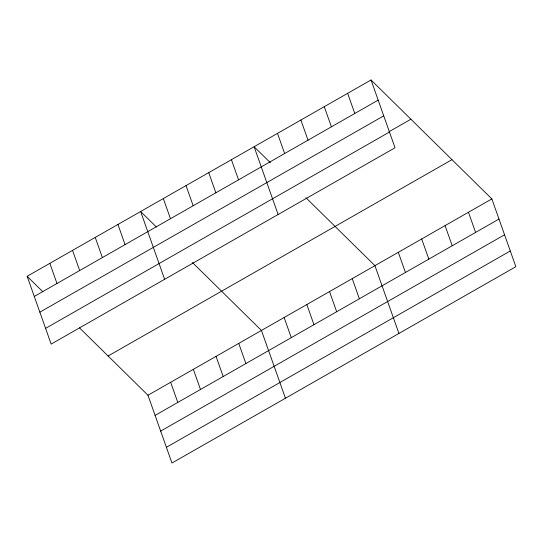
<?xml version="1.0" encoding="UTF-8"?>
<svg xmlns="http://www.w3.org/2000/svg" width="543" height="543" viewBox="0 0 543 543"><rect width="100%" height="100%" fill="white"/><g stroke="black" fill="none" stroke-linecap="round" stroke-linejoin="round"><path stroke-width="0.81" d="M371.039 79.977L395.039 147.757L51.151 344.086L27.15 276.299L371.039 79.977L491.849 198.914L515.85 266.701L171.961 463.023L147.961 395.243L79.516 327.857M34.284 296.451L378.172 100.129M39.849 312.171L383.738 115.849M388.985 131.745L410.902 119.229M45.585 328.366L389.474 132.044M108.091 355.991L451.98 159.669M147.961 395.243L491.849 198.914M155.094 415.395L498.983 219.067M160.66 431.108L504.549 234.786M166.396 447.303L510.284 250.981M270.428 162.785L254.117 146.725L278.118 214.512M305.892 197.7L374.928 265.67L398.929 333.45M156.336 226.974L140.63 211.512L164.638 279.299M192.405 262.486L261.441 330.456L285.448 398.236M27.15 276.299L42.856 291.761M468.46 212.265L475.6 232.418M445.077 225.616L452.217 245.769M421.694 238.968L428.827 259.12M347.656 93.328L354.789 113.48M398.311 252.319L405.445 272.471M324.266 106.679L331.406 126.831M300.883 120.03L308.024 140.182M352.231 278.627L359.364 298.779M277.5 133.374L284.634 153.526M329.533 291.584L336.667 311.736M306.836 304.542L313.969 324.694M231.42 159.683L238.553 179.835M284.138 317.499L291.272 337.651M208.722 172.64L215.856 192.792M186.025 185.597L193.165 205.749M238.744 343.414L245.884 363.566M163.328 198.555L170.468 218.707M216.046 356.371L223.187 376.523M193.356 369.328L200.489 389.48M117.94 224.469L125.073 244.621M170.658 382.286L177.792 402.438M95.242 237.427L102.376 257.579M72.545 250.384L79.678 270.536M49.847 263.341L56.981 283.494"/></g></svg>
